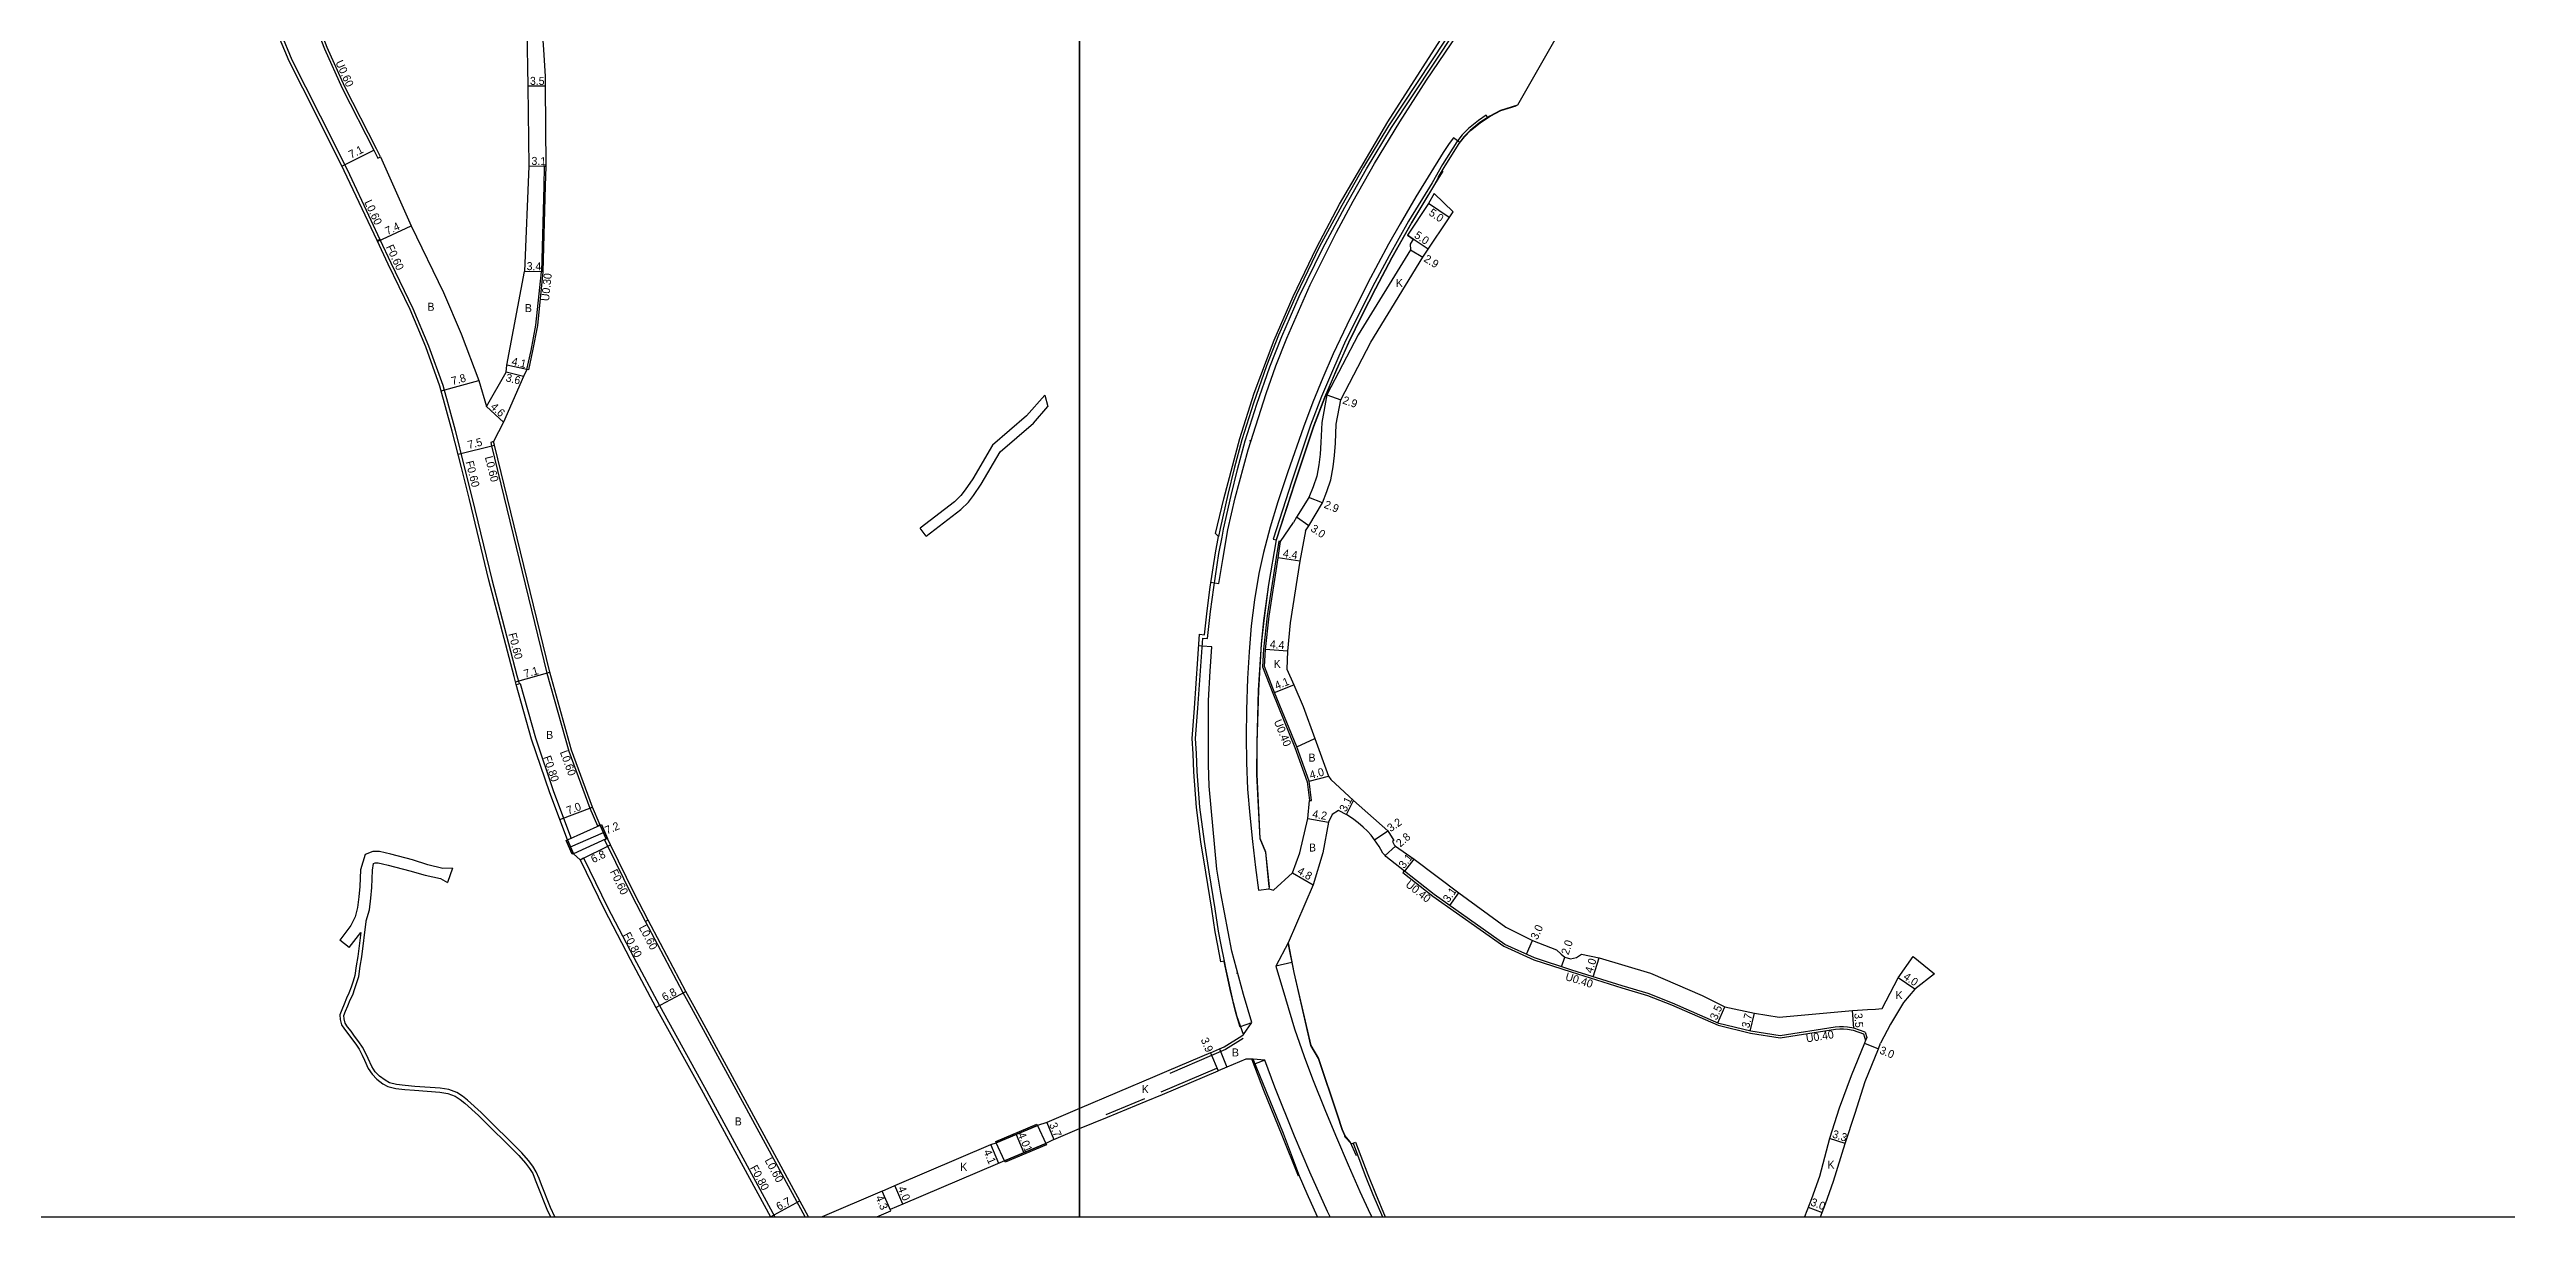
# Model space of a CAD drawing. Header units: metres. Extents: x 0 to 2400, y -93000 to -90000.
# Drawn here: x 1394 to 1885.4, y -93000 to -92766.7 of the extents above; entities that cross this region are included whole.
import ezdxf

# ---------------------------------------------------------------- set-up
doc = ezdxf.new("R2010")
doc.units = ezdxf.units.M
doc.header["$LTSCALE"] = 2.5
for name, color, linetype in [('側溝・桝', 7, 'Continuous'), ('図郭', 7, 'Continuous'), ('幅員', 7, 'Continuous'), ('歩道・分離帯・安全施設', 7, 'Continuous'), ('舗装', 7, 'Continuous'), ('道路', 7, 'Continuous')]:
    doc.layers.add(name, color=color, linetype=linetype)
doc.styles.get("Standard").update_dxf_attribs({"font": ''})
doc.styles.get('Standard').set_extended_font_data('@MS PGothic')

msp = doc.modelspace()

# ---------------------------------------------------------------- linework, layer by layer
at = {"layer": '側溝・桝'}
for points in [[(1436.14, -92745.55), (1436.95, -92750.49), (1438.62, -92757.76), (1440.28, -92763.46), (1442.52, -92768.79), (1445.24, -92774.19), (1448.15, -92779.98), (1453.53, -92790.72), (1458.3, -92800.83), (1460.11, -92804.69)], [(1460.22, -92788.18), (1459.4, -92786.58), (1453.12, -92774.21), (1449.56, -92766.32), (1447.69, -92761.45), (1446.12, -92756.16), (1444.95, -92751.79)], [(1628.95, -92948.91), (1628.32, -92945.67), (1627.8, -92942.93), (1627.12, -92938.43), (1625.92, -92931.04), (1624.94, -92924.98), (1624.04, -92918.14), (1623.52, -92911), (1623.4, -92907.41), (1623.19, -92904.39), (1623.64, -92898.37), (1624.61, -92884.33), (1625.59, -92884.45), (1626.18, -92879), (1626.81, -92874.26), (1627.86, -92867.44), (1628.48, -92864.16), (1628.77, -92862.6), (1630.29, -92855.82), (1631.54, -92850.62), (1633.1, -92844.9), (1635.42, -92837.61), (1638.04, -92830.16), (1640.43, -92824.09), (1643.9, -92816.09), (1648.6, -92806.43), (1653.03, -92798.22), (1657.36, -92790.55), (1662.36, -92782.32), (1679.43, -92756.51)], [(1678.85, -92756.12), (1661.77, -92781.95), (1656.75, -92790.2), (1652.42, -92797.88), (1647.98, -92806.11), (1643.27, -92815.79), (1639.78, -92823.83), (1637.39, -92829.91), (1634.76, -92837.38), (1632.42, -92844.7), (1630.87, -92850.45), (1629.61, -92855.66), (1628.09, -92862.46), (1627.79, -92864.03)], [(1681.58, -92780.31), (1681.28, -92779.87), (1679.73, -92780.89), (1677.75, -92782.51), (1676.51, -92783.77), (1675.41, -92785.2), (1672.58, -92789.68), (1670.46, -92793.38), (1665.79, -92801.05), (1661.86, -92807.96), (1658.59, -92814.18), (1655.88, -92819.51), (1653.19, -92824.96), (1650.74, -92830.45), (1648.37, -92836.04), (1646.18, -92841.79), (1642.41, -92853.01), (1638.7, -92864.56), (1639.33, -92864.72)], [(1493.27, -92790.11), (1493.17, -92793.93), (1492.71, -92811.15)], [(1460.11, -92804.69), (1459.57, -92804.95)], [(1460.11, -92804.69), (1462.31, -92809.37), (1466.7, -92818.47), (1469.83, -92825.92), (1472.68, -92833.79), (1475.16, -92842.81)], [(1492.71, -92811.15), (1491.59, -92821.9), (1490.62, -92826.94), (1489.79, -92830.76)], [(1489.79, -92830.76), (1489.49, -92830.69)], [(1475.16, -92842.81), (1476.98, -92850.1), (1478.57, -92856.48), (1482.49, -92872.62), (1487.5, -92891.83), (1487.95, -92893.44)], [(1482.84, -92845.08), (1482.26, -92845.23)], [(1482.26, -92845.23), (1482.43, -92845.94), (1493.48, -92891.33), (1497.85, -92906.92), (1502.07, -92918.34), (1503.58, -92921.86)], [(1639.8, -92864.98), (1639.27, -92868.25), (1637.47, -92879.92), (1636.77, -92886.59), (1636.54, -92890.08), (1638.62, -92895.34), (1643.04, -92906.22), (1645.51, -92913.05), (1645.97, -92916.83)], [(1640.19, -92865.04), (1639.8, -92864.98)], [(1487.36, -92893.59), (1488.14, -92893.39), (1491.19, -92904.28), (1494.84, -92914.99), (1498.35, -92924.4), (1497.6, -92924.68)], [(1504.13, -92921.63), (1503.58, -92921.86)], [(1505.03, -92924.63), (1505.35, -92924.49)], [(1513.76, -92940.71), (1513.23, -92940.99), (1510.45, -92935.7), (1505.7, -92925.93), (1505.03, -92924.63)], [(1500.12, -92928.63), (1500.84, -92928.28), (1505.63, -92938.14), (1510.88, -92948.15), (1515.98, -92957.78), (1525.01, -92974.08)], [(1664.9, -92930.86), (1664.65, -92931.17)], [(1664.65, -92931.17), (1670.65, -92935.89), (1684.84, -92945.92), (1690.8, -92948.61), (1698.26, -92951.07), (1708.39, -92954.21), (1713.56, -92955.74), (1718.37, -92957.64), (1727.7, -92961.73), (1734.12, -92963.29), (1740.05, -92964.23), (1751.12, -92962.48), (1751.97, -92962.41), (1752.74, -92962.4), (1753.5, -92962.47), (1754.66, -92962.68), (1756.72, -92963.41)], [(1529.67, -92971.55), (1522.38, -92958.24), (1520.74, -92955.24), (1515.66, -92945.63), (1513.23, -92940.99)], [(1756.72, -92963.41), (1757.14, -92964.73)], [(1525.01, -92974.08), (1539.09, -93000)], [(1545.12, -93000), (1529.67, -92971.55)], [(1654.67, -92985.29), (1657.12, -92991.74), (1658.64, -92995.55), (1660.53, -93000)]]:
    msp.add_lwpolyline(points, dxfattribs=at)
at = {"layer": '図郭'}
for points in [[(800, -93000), (1600, -93000), (1600, -92400), (800, -92400)], [(1600, -93000), (2400, -93000), (2400, -92400), (1600, -92400)]]:
    msp.add_lwpolyline(points, close=True, dxfattribs=at)
at = {"layer": '幅員'}
for points in [[(1493.17, -92774.03), (1489.67, -92774.02)], [(1452.52, -92790.03), (1458.87, -92786.86)], [(1492.97, -92790.1), (1489.87, -92790.02)], [(1673.92, -92800.28), (1669.76, -92797.51)], [(1459.65, -92805.12), (1466.34, -92801.97)], [(1669.7, -92806.6), (1666.7, -92804.59), (1665.54, -92803.82)], [(1666.13, -92806.73), (1668.61, -92808.24)], [(1492.41, -92811.14), (1489.01, -92811.05)], [(1488.81, -92832.05), (1485.32, -92831.18)], [(1489.49, -92830.69), (1485.49, -92829.82)], [(1472.37, -92834.94), (1479.89, -92832.87)], [(1649.43, -92835.74), (1652.21, -92836.7)], [(1484.8, -92841.2), (1481.43, -92838.07)], [(1475.74, -92847.62), (1483.01, -92845.8)], [(1648.55, -92857.31), (1645.86, -92856.23)], [(1645.82, -92861.88), (1643.34, -92860.2)], [(1644.01, -92868.99), (1639.67, -92868.31)], [(1641.56, -92886.97), (1637.17, -92886.62)], [(1487.23, -92893.09), (1494.06, -92891.18)], [(1638.99, -92895.19), (1642.81, -92893.68)], [(1645.9, -92912.95), (1649.76, -92911.91)], [(1496.07, -92920.57), (1502.63, -92918.12)], [(1645.6, -92920.42), (1649.74, -92921.14)], [(1653.39, -92919.62), (1654.75, -92916.83)], [(1498.18, -92926.03), (1504.8, -92923.21)], [(1658.98, -92924.65), (1661.61, -92922.84)], [(1500.12, -92928.63), (1506.24, -92925.66)], [(1663.17, -92925.95), (1661.06, -92927.78)], [(1665.01, -92930.95), (1666.92, -92928.51)], [(1642.56, -92931.26), (1646.72, -92933.65)], [(1674.04, -92937.79), (1675.83, -92935.26)], [(1689.32, -92947.51), (1690.56, -92944.77)], [(1696.37, -92950.03), (1696.99, -92948.13)], [(1702.7, -92952.03), (1703.89, -92948.21)], [(1766.99, -92954.48), (1763.67, -92952.24)], [(1515.27, -92958.16), (1521.27, -92954.96)], [(1727.62, -92961.26), (1729.03, -92958.05)], [(1734.06, -92962.87), (1734.91, -92959.27)], [(1754.77, -92962.29), (1754.53, -92958.8)], [(1626.16, -92967.23), (1627.68, -92970.82)], [(1756.92, -92965.27), (1759.7, -92966.41)], [(1587.32, -92983.52), (1588.86, -92987.22)], [(1593.43, -92981.12), (1594.85, -92984.53)], [(1753.09, -92985.38), (1749.94, -92984.37)], [(1583.83, -92989.33), (1582.23, -92985.56)], [(1564.63, -92997.46), (1563.07, -92993.77)], [(1538.18, -93000), (1544.06, -92996.8)], [(1562.25, -92998.79), (1560.55, -92994.84)], [(1745.69, -92998.07), (1748.49, -92999.15)]]:
    msp.add_lwpolyline(points, dxfattribs=at)
at = {"layer": '歩道・分離帯・安全施設'}
for points in [[(1626.26, -92873.2), (1626.96, -92873.31), (1627.83, -92873.44), (1628.61, -92868.61), (1629.66, -92862.72), (1631.12, -92856.32), (1633.68, -92846.75), (1637.27, -92835.47), (1639.23, -92829.93), (1641.4, -92824.43), (1646.12, -92813.78), (1651.37, -92803.24), (1654.67, -92797), (1658.96, -92789.53), (1664, -92781.16), (1669.34, -92772.87), (1685.45, -92749.14), (1707.51, -92717.32), (1715.88, -92705.24), (1725.75, -92690.8), (1737.28, -92673.64), (1745.56, -92660.85), (1743.48, -92659.6)], [(1626.96, -92873.31), (1627.83, -92873.44), (1628.61, -92868.61), (1629.66, -92862.72), (1631.12, -92856.32), (1633.68, -92846.75), (1637.27, -92835.47), (1639.23, -92829.93), (1641.4, -92824.43), (1646.12, -92813.78), (1651.37, -92803.24), (1654.67, -92797), (1658.96, -92789.53), (1664, -92781.16), (1669.34, -92772.87), (1685.45, -92749.14), (1707.51, -92717.32), (1715.88, -92705.24), (1725.75, -92690.8), (1737.28, -92673.64), (1745.56, -92660.85), (1743.48, -92659.6)], [(1627.83, -92873.44), (1628.61, -92868.61), (1629.66, -92862.72), (1631.12, -92856.32), (1633.68, -92846.75), (1637.27, -92835.47), (1639.23, -92829.93), (1641.4, -92824.43), (1646.12, -92813.78), (1651.37, -92803.24), (1654.67, -92797), (1658.96, -92789.53), (1664, -92781.16), (1669.34, -92772.87), (1685.45, -92749.14), (1707.51, -92717.32), (1715.88, -92705.24), (1725.75, -92690.8), (1737.28, -92673.64), (1745.56, -92660.85)], [(1671.69, -92792.27), (1673.08, -92789.97), (1675.88, -92785.53), (1676.94, -92784.14), (1678.14, -92782.93), (1680.07, -92781.35), (1682.06, -92780.04), (1684.19, -92778.94), (1687.27, -92777.96)], [(1676.01, -92785.31), (1674.77, -92784.36), (1673.88, -92785.48), (1672.7, -92787.29), (1667.24, -92796.19), (1664.08, -92801.54), (1661.77, -92805.6), (1657.62, -92813.36), (1653.41, -92821.81), (1650.7, -92827.53), (1648.6, -92832.3), (1646.63, -92837.22), (1644.75, -92842.16), (1641.61, -92851.14), (1639.66, -92857.13), (1638.1, -92862.15), (1636.78, -92867.23), (1635.84, -92871.44), (1634.95, -92876.69), (1634.33, -92881.91), (1633.88, -92887.07), (1633.58, -92892.43), (1633.34, -92898.69), (1633.29, -92903.99), (1633.34, -92909.2), (1633.6, -92914.55), (1634.03, -92919.74), (1634.55, -92924.99), (1635.14, -92930.22), (1635.75, -92934.7), (1637.86, -92934.46)], [(1674.77, -92784.36), (1673.88, -92785.48), (1672.7, -92787.29), (1667.24, -92796.19), (1664.08, -92801.54), (1661.77, -92805.6), (1657.62, -92813.36), (1653.41, -92821.81), (1650.7, -92827.53), (1648.6, -92832.3), (1646.63, -92837.22), (1644.75, -92842.16), (1641.61, -92851.14), (1639.66, -92857.13), (1638.1, -92862.15), (1636.78, -92867.23), (1635.84, -92871.44), (1634.95, -92876.69), (1634.33, -92881.91), (1633.88, -92887.07), (1633.58, -92892.43), (1633.34, -92898.69), (1633.29, -92903.99), (1633.34, -92909.2), (1633.6, -92914.55), (1634.03, -92919.74), (1634.55, -92924.99), (1635.14, -92930.22), (1635.75, -92934.7)], [(1675.58, -92784.98), (1674.77, -92784.36), (1673.88, -92785.48), (1672.7, -92787.29), (1667.24, -92796.19), (1664.08, -92801.54), (1661.77, -92805.6), (1657.62, -92813.36), (1653.41, -92821.81), (1650.7, -92827.53), (1648.6, -92832.3), (1646.63, -92837.22), (1644.75, -92842.16), (1641.61, -92851.14), (1639.66, -92857.13), (1638.1, -92862.15), (1636.78, -92867.23), (1635.84, -92871.44), (1634.95, -92876.69), (1634.33, -92881.91), (1633.88, -92887.07), (1633.58, -92892.43), (1633.34, -92898.69), (1633.29, -92903.99), (1633.34, -92909.2), (1633.6, -92914.55), (1634.03, -92919.74), (1634.55, -92924.99), (1635.14, -92930.22), (1635.75, -92934.7), (1637.86, -92934.46)], [(1637.91, -92934.06), (1637.21, -92927.12), (1636.08, -92924.37), (1635.45, -92911.58), (1635.48, -92905.26), (1635.8, -92894.73), (1636.36, -92885.57), (1636.86, -92880.82), (1637.81, -92873.65), (1639.37, -92864.73), (1643.07, -92853.22), (1646.83, -92842.03), (1649.01, -92836.3), (1651.37, -92830.72), (1653.82, -92825.25), (1656.5, -92819.82), (1659.2, -92814.49), (1662.47, -92808.29), (1666.38, -92801.4), (1671.04, -92793.72), (1672.72, -92791.05)], [(1634.45, -92961.16), (1632.77, -92955.55), (1630.46, -92946.9), (1628.25, -92935.29), (1627.47, -92930.49), (1625.91, -92913.96), (1625.77, -92909.61), (1625.77, -92896.83), (1626.09, -92890.95), (1626.43, -92886.08), (1624.5, -92885.94), (1623.8, -92885.9)], [(1632.19, -92961.94), (1634.45, -92961.16), (1632.77, -92955.55), (1630.46, -92946.9), (1628.25, -92935.29), (1627.47, -92930.49), (1625.91, -92913.96), (1625.77, -92909.61), (1625.77, -92896.83), (1626.09, -92890.95), (1626.43, -92886.08), (1624.5, -92885.94)], [(1625.77, -92896.83), (1626.09, -92890.95), (1626.43, -92886.08)], [(1632.12, -92962.07), (1631.22, -92959.22), (1630.12, -92954.6), (1628.91, -92948.98)], [(1634.45, -92961.16), (1632.77, -92955.55), (1630.46, -92946.9)], [(1641.71, -92945.24), (1639.24, -92949.88)], [(1642.46, -92949.16), (1639.24, -92949.88), (1641.14, -92956.36), (1642.98, -92962.41), (1644.9, -92967.94), (1646.58, -92972.44), (1649.16, -92978.89), (1651.36, -92984.17), (1653.7, -92989.64), (1656.03, -92994.93), (1658.12, -92999.38), (1658.44, -93000)], [(1639.24, -92949.88), (1641.14, -92956.36), (1642.98, -92962.41), (1644.9, -92967.94), (1646.58, -92972.44), (1649.16, -92978.89), (1651.36, -92984.17), (1653.7, -92989.64), (1656.03, -92994.93), (1658.12, -92999.38), (1658.44, -93000)], [(1639.24, -92949.88), (1641.14, -92956.36), (1642.98, -92962.41), (1644.9, -92967.94), (1646.58, -92972.44), (1649.16, -92978.89), (1651.36, -92984.17), (1653.7, -92989.64), (1656.03, -92994.93), (1658.12, -92999.38), (1658.44, -93000)], [(1655.33, -92987.83), (1654.12, -92985.03), (1653.02, -92983.72), (1652.51, -92982.53), (1651.55, -92979.69), (1647.75, -92968.35), (1646.25, -92965.73), (1642.87, -92951.18), (1641.73, -92945.24)], [(1632.73, -92964.36), (1629.16, -92966.54), (1628.23, -92966.96), (1626.4, -92967.78), (1618.07, -92971.33)], [(1632.74, -92963.54), (1634.45, -92961.16)], [(1634.41, -92968.53), (1636.74, -92974.72), (1640.42, -92983.68), (1643.7, -92991.84)], [(1637.06, -92968.67), (1634.73, -92968.51)], [(1650.07, -93000), (1649.55, -92998.93), (1646, -92991.1), (1642.97, -92983.91), (1639.06, -92974.11), (1637.06, -92968.67), (1635.11, -92969.45)], [(1650.07, -93000), (1649.55, -92998.93), (1646, -92991.1), (1642.97, -92983.91), (1639.06, -92974.11), (1637.06, -92968.67)], [(1650.07, -93000), (1649.55, -92998.93), (1646, -92991.1), (1642.97, -92983.91), (1639.06, -92974.11), (1637.06, -92968.67)], [(1616.31, -92975.01), (1627.45, -92970.27)], [(1605.32, -92979.54), (1613.06, -92976.35)]]:
    msp.add_lwpolyline(points, dxfattribs=at)
for p in [(1634.13, -92844.9, 196.39), (1631.48, -92951.33, 194.54)]:
    msp.add_point(p, dxfattribs=at)
at = {"layer": '舗装'}
for points in [[(1643.41, -92906.08), (1647.03, -92904.4)], [(1627.99, -92966.41), (1629.42, -92970.08)]]:
    msp.add_lwpolyline(points, dxfattribs=at)
at = {"layer": '道路'}
for points in [[(1488.11, -92736.39), (1487.43, -92739.01), (1487.49, -92745.89), (1489.03, -92757.53), (1489.47, -92762.74), (1489.67, -92774.02), (1489.87, -92790.02), (1489.01, -92811.05)], [(1491.4, -92738.48), (1490.9, -92740.64), (1490.64, -92744.71), (1490.69, -92745.72), (1490.87, -92749.09), (1492.27, -92759.51), (1492.84, -92766.69), (1493.17, -92772.12), (1493.17, -92774.03), (1493.27, -92790.11), (1492.97, -92790.1), (1492.87, -92793.93), (1492.41, -92811.14)], [(1474.58, -92842.97), (1472.11, -92833.98), (1469.27, -92826.14), (1466.16, -92818.71), (1461.77, -92809.63), (1459.55, -92804.91), (1457.75, -92801.09), (1452.99, -92790.98), (1447.62, -92780.25), (1444.71, -92774.46), (1441.97, -92769.04), (1439.71, -92763.66), (1438.04, -92757.91), (1436.36, -92750.61), (1435.55, -92745.65)], [(1444.37, -92751.94), (1445.55, -92756.33), (1447.12, -92761.65), (1449.01, -92766.56), (1452.58, -92774.47), (1458.87, -92786.86), (1459.69, -92788.45)], [(1628.95, -92948.91), (1628.26, -92949.05), (1627.64, -92945.8), (1627.11, -92943.04), (1626.43, -92938.54), (1625.23, -92931.15), (1624.25, -92925.08), (1623.35, -92918.21), (1622.82, -92911.04), (1622.7, -92907.45), (1622.49, -92904.39), (1622.94, -92898.32), (1623.96, -92883.55), (1624.97, -92883.67), (1625.48, -92878.92), (1626.12, -92874.16), (1627.17, -92867.32), (1627.79, -92864.03), (1627.19, -92863.45), (1628.81, -92856.52), (1632.06, -92844.43), (1634.93, -92835.42), (1638.89, -92824.83), (1642.67, -92816.07), (1647.34, -92806.33), (1651.95, -92797.61), (1661.6, -92781.2), (1675.17, -92760.15)], [(1695.58, -92763.84), (1687.53, -92777.84)], [(1687.53, -92777.84), (1684.17, -92778.91), (1682.04, -92780.01), (1680.04, -92781.32), (1678.12, -92782.91), (1676.91, -92784.12), (1675.85, -92785.51), (1673.05, -92789.96), (1670.97, -92793.68), (1666.35, -92801.38), (1662.43, -92808.27), (1659.17, -92814.47), (1656.46, -92819.8), (1653.78, -92825.24), (1651.33, -92830.71), (1648.98, -92836.28), (1646.79, -92842.01), (1643.03, -92853.21), (1639.33, -92864.72), (1637.77, -92873.65), (1636.81, -92880.81), (1636.32, -92885.57), (1635.76, -92894.73), (1635.44, -92905.26), (1635.41, -92911.58), (1636.04, -92924.38), (1637.17, -92927.13), (1637.87, -92934.07), (1637.86, -92934.46), (1638.76, -92934.71), (1642.56, -92931.26)], [(1459.69, -92788.45), (1460.22, -92788.18), (1466.34, -92801.97), (1472.8, -92815.28), (1476.33, -92823.53), (1479.89, -92832.87), (1481.43, -92838.07)], [(1670.86, -92795.51), (1669.76, -92797.51), (1665.54, -92803.82), (1666.7, -92804.59), (1666.12, -92805.62), (1666.13, -92806.73)], [(1670.86, -92795.51), (1674.67, -92799.15)], [(1668.61, -92808.24), (1674.67, -92799.15)], [(1666.13, -92806.73), (1655.72, -92823.75), (1649.43, -92835.74), (1648.42, -92841.29), (1648.24, -92845.25), (1648.07, -92847.58), (1647.85, -92849.71), (1647.4, -92851.98), (1646.71, -92854.1), (1645.86, -92856.23), (1643.34, -92860.2), (1642.74, -92861.26)], [(1481.43, -92838.07), (1485.32, -92831.18), (1485.49, -92829.82), (1489.01, -92811.05)], [(1489.49, -92830.69), (1490.33, -92826.88), (1491.3, -92821.84), (1492.41, -92811.14)], [(1645.15, -92862.88), (1645.82, -92861.88), (1648.55, -92857.31), (1649.44, -92855.08), (1650.21, -92852.71), (1650.71, -92850.14), (1650.96, -92847.84), (1651.13, -92845.42), (1651.31, -92841.62), (1652.21, -92836.7), (1658.24, -92825.18), (1668.61, -92808.24)], [(1489.49, -92830.69), (1488.81, -92832.05), (1484.8, -92841.2), (1482.84, -92845.08)], [(1593.02, -92835.81), (1589.35, -92839.96), (1582.57, -92845.81), (1578.63, -92852.51), (1577.14, -92854.72), (1576.28, -92855.87), (1574.97, -92857.09), (1568.12, -92862.39)], [(1593.02, -92835.81), (1593.68, -92838.09)], [(1569.34, -92863.97), (1576.27, -92858.62), (1577.78, -92857.21), (1578.78, -92855.88), (1580.32, -92853.58), (1584.12, -92847.11), (1590.76, -92841.39), (1593.68, -92838.09)], [(1500.12, -92928.63), (1498.78, -92927.45), (1497.6, -92924.68), (1494.09, -92915.25), (1490.43, -92904.52), (1487.37, -92893.61), (1487.36, -92893.59), (1486.92, -92891.99), (1481.91, -92872.77), (1477.99, -92856.62), (1476.4, -92850.25), (1474.58, -92842.97)], [(1506.24, -92925.66), (1505.58, -92924.39), (1505.35, -92924.49), (1505.02, -92923.73), (1504.17, -92921.72), (1502.63, -92918.12), (1498.42, -92906.74), (1494.06, -92891.18), (1483.01, -92845.8), (1482.84, -92845.08)], [(1646.37, -92916.78), (1645.9, -92912.95), (1643.41, -92906.08), (1638.99, -92895.19), (1636.94, -92890.02), (1637.17, -92886.62), (1637.87, -92879.98), (1639.67, -92868.31), (1640.19, -92865.04), (1642.74, -92861.26)], [(1569.34, -92863.97), (1568.12, -92862.39)], [(1645.15, -92862.88), (1644.01, -92868.99), (1642.12, -92881.31), (1641.56, -92886.97), (1641.41, -92890.53), (1642.81, -92893.68), (1644.7, -92898), (1647.03, -92904.4), (1649.76, -92911.91), (1650.23, -92912.6), (1654.75, -92916.83)], [(1642.56, -92931.26), (1644.06, -92927.25), (1645.6, -92920.42), (1645.97, -92916.83), (1646.37, -92916.78)], [(1651.74, -92918.82), (1650.5, -92919.61), (1649.74, -92921.14), (1648.64, -92927.23), (1646.72, -92933.65)], [(1757.05, -92963.1), (1754.77, -92962.29), (1753.55, -92962.07), (1752.75, -92962), (1751.95, -92962.01), (1751.08, -92962.08), (1740.05, -92963.82), (1734.2, -92962.9), (1727.83, -92961.35), (1718.52, -92957.27), (1713.69, -92955.36), (1708.51, -92953.82), (1698.39, -92950.69), (1690.94, -92948.24), (1685.04, -92945.57), (1670.89, -92935.57), (1661.23, -92927.98), (1661.06, -92927.78), (1660.64, -92927.3), (1660.22, -92926.62), (1659.9, -92926), (1658.98, -92924.65), (1658.29, -92923.71), (1657.53, -92922.91), (1656.71, -92922.12), (1655.67, -92921.27), (1654.54, -92920.4), (1653.45, -92919.65), (1651.74, -92918.82)], [(1654.75, -92916.83), (1661.61, -92922.84)], [(1661.61, -92922.84), (1662.84, -92924.77), (1662.53, -92924.99), (1662.91, -92925.64), (1663.17, -92925.95), (1666.92, -92928.51)], [(1466.64, -92928.64), (1462.31, -92927.51), (1461.14, -92927.24), (1460, -92927), (1458.69, -92926.97), (1457.19, -92927.6), (1456.21, -92930.63)], [(1458.61, -92930.71), (1458.84, -92929.4), (1459.13, -92929.28), (1459.74, -92929.29), (1460.65, -92929.49), (1461.76, -92929.75), (1466.06, -92930.87)], [(1472.71, -92930.36), (1469.71, -92929.69), (1466.64, -92928.64)], [(1500.12, -92928.63), (1504.92, -92938.5), (1510.17, -92948.52), (1515.27, -92958.16), (1524.31, -92974.47)], [(1530.19, -92971.27), (1522.91, -92957.95), (1521.27, -92954.96), (1516.19, -92945.35), (1513.76, -92940.71), (1510.99, -92935.43), (1506.24, -92925.66)], [(1666.92, -92928.51), (1675.83, -92935.26), (1685.2, -92942.1), (1690.56, -92944.77), (1695.35, -92946.64), (1696.25, -92947.54), (1696.99, -92948.13), (1698.12, -92948.47), (1699.36, -92948.2), (1700.35, -92947.5), (1703.89, -92948.21), (1714.11, -92951.28), (1724.49, -92955.8), (1729.03, -92958.05), (1734.91, -92959.27), (1739.87, -92960.1), (1754.53, -92958.8), (1757.52, -92958.54), (1759.1, -92958.51), (1760.45, -92958.34)], [(1456.21, -92930.63), (1456.1, -92934.02), (1455.88, -92936.05), (1455.65, -92938.19), (1455.14, -92940.04), (1454.32, -92941.8), (1452.06, -92944.69)], [(1457.35, -92940.97), (1457.39, -92940.87), (1458.02, -92938.65), (1458.27, -92936.31), (1458.5, -92934.19), (1458.61, -92930.71)], [(1466.06, -92930.87), (1469.18, -92931.72), (1472.25, -92932.41)], [(1472.25, -92932.41), (1473.6, -92933.18)], [(1474.59, -92930.35), (1472.71, -92930.36)], [(1474.59, -92930.35), (1473.6, -92933.18)], [(1646.72, -92933.65), (1641.71, -92945.24), (1642.85, -92951.18), (1646.23, -92965.73), (1647.74, -92968.36), (1651.54, -92979.69), (1652.49, -92982.53), (1653, -92983.73), (1652.94, -92983.92), (1654.38, -92985.4), (1655.16, -92985.1)], [(1453.95, -92946.17), (1452.06, -92944.69)], [(1456.26, -92943.21), (1455.66, -92947.96), (1455.39, -92949.82), (1455.08, -92951.79), (1454.74, -92952.93), (1454.35, -92954.08), (1453.91, -92955.32), (1453.45, -92956.33), (1452.93, -92957.52), (1452.46, -92958.63), (1452.11, -92959.65), (1452.15, -92960.58), (1452.41, -92961.6), (1453.01, -92962.49), (1453.7, -92963.37), (1454.41, -92964.35), (1455.26, -92965.47), (1455.94, -92966.47), (1456.57, -92967.69), (1457.02, -92968.71), (1457.79, -92970.37), (1458.54, -92971.5), (1459.48, -92972.51), (1460.7, -92973.39), (1461.7, -92973.96), (1463.29, -92974.34), (1465.1, -92974.54), (1467.04, -92974.72), (1472.07, -92975.08), (1473.7, -92975.34), (1475.12, -92975.89), (1476.13, -92976.53), (1477.07, -92977.31), (1479.83, -92979.72), (1487.91, -92987.74), (1489.2, -92989.26), (1490.02, -92990.35), (1490.65, -92991.37), (1491.18, -92992.62), (1491.68, -92993.92), (1493.47, -92998.47), (1494.19, -93000)], [(1495.07, -93000), (1494.21, -92998.15), (1492.43, -92993.63), (1491.92, -92992.32), (1491.36, -92991), (1490.68, -92989.9), (1489.83, -92988.76), (1488.5, -92987.2), (1480.37, -92979.13), (1477.59, -92976.7), (1476.61, -92975.89), (1475.48, -92975.17), (1473.91, -92974.57), (1472.16, -92974.28), (1467.1, -92973.93), (1465.18, -92973.74), (1463.43, -92973.54), (1462, -92973.21), (1461.13, -92972.72), (1460.01, -92971.91), (1459.17, -92971.01), (1458.49, -92969.98), (1457.75, -92968.38), (1457.29, -92967.34), (1456.63, -92966.07), (1455.91, -92965), (1455.05, -92963.87), (1454.34, -92962.88), (1453.65, -92962.02), (1453.15, -92961.27), (1452.95, -92960.46), (1452.91, -92959.77), (1453.21, -92958.92), (1453.67, -92957.84), (1454.18, -92956.66), (1454.66, -92955.62), (1455.11, -92954.34), (1455.5, -92953.18), (1455.87, -92951.97), (1456.19, -92949.94), (1456.46, -92948.06), (1457.35, -92940.97)], [(1453.95, -92946.17), (1456.26, -92943.21)], [(1632.42, -92963.85), (1632.74, -92963.54), (1631.53, -92960.05), (1630.75, -92957.21), (1629.21, -92950.28), (1628.95, -92948.91)], [(1760.45, -92958.34), (1763.67, -92952.24), (1766.69, -92947.98)], [(1766.69, -92947.98), (1770.9, -92951.44)], [(1770.9, -92951.44), (1766.99, -92954.48), (1764.76, -92957.16), (1762.14, -92961.53), (1760.16, -92965.29)], [(1626.16, -92967.23), (1627.99, -92966.41), (1628.88, -92966.01), (1632.42, -92963.85)], [(1757.38, -92964.16), (1757.14, -92964.73), (1756.92, -92965.27), (1754.25, -92971.84), (1751.89, -92978.3)], [(1757.05, -92963.1), (1757.38, -92964.16)], [(1626.16, -92967.23), (1617.83, -92970.78), (1615.03, -92971.97), (1600, -92978.37)], [(1634.36, -92968.5), (1633.23, -92968.46), (1629.42, -92970.08), (1627.68, -92970.82)], [(1647.54, -93000), (1645.48, -92995.41), (1643.97, -92991.87), (1640.76, -92983.34), (1634.73, -92968.51), (1634.36, -92968.5)], [(1755.04, -92979.31), (1757.03, -92972.94), (1759.7, -92966.41), (1760.16, -92965.29)], [(1524.31, -92974.47), (1538.18, -93000)], [(1545.8, -93000), (1530.19, -92971.27)], [(1600, -92982.38), (1605.55, -92980.09), (1613.29, -92976.9), (1616.55, -92975.56), (1627.68, -92970.82)], [(1600, -92978.37), (1593.43, -92981.12)], [(1751.89, -92978.3), (1749.94, -92984.37), (1747.9, -92991.91)], [(1750.73, -92992.9), (1753.09, -92985.38), (1755.04, -92979.31)], [(1591.48, -92981.51), (1591.58, -92981.74), (1583.31, -92985.2), (1583.22, -92984.97), (1591.48, -92981.51)], [(1593.43, -92981.12), (1591.58, -92981.74), (1583.31, -92985.2)], [(1594.85, -92984.53), (1600, -92982.38)], [(1560.55, -92994.84), (1563.07, -92993.77), (1582.23, -92985.56), (1583.31, -92985.2)], [(1594.85, -92984.53), (1593.26, -92985.38), (1585, -92988.84), (1583.58, -92989.44), (1564.63, -92997.46), (1562.11, -92998.52)], [(1585, -92988.84), (1593.26, -92985.38), (1593.36, -92985.62), (1585.1, -92989.07), (1585, -92988.84)], [(1655.16, -92985.1), (1657.62, -92991.55), (1659.13, -92995.35), (1661.1, -93000)], [(1747.9, -92991.91), (1746.34, -92996.38), (1744.95, -93000)], [(1748.16, -93000), (1749.16, -92997.41), (1750.73, -92992.9)], [(1560.55, -92994.84), (1548.52, -93000)], [(1559.43, -93000), (1562.25, -92998.79), (1562.11, -92998.52)]]:
    msp.add_lwpolyline(points, dxfattribs=at)
for points in [[(1498.78, -92927.45), (1498.55, -92927.55), (1497.37, -92924.78), (1497.6, -92924.68)], [(1504.17, -92921.72), (1505.35, -92924.49), (1498.78, -92927.45), (1497.6, -92924.68)], [(1505.58, -92924.39), (1505.35, -92924.49), (1504.17, -92921.72), (1504.4, -92921.62)], [(1591.58, -92981.74), (1593.26, -92985.38), (1585, -92988.84), (1583.31, -92985.2)]]:
    msp.add_lwpolyline(points, close=True, dxfattribs=at)

# ---------------------------------------------------------------- texts
at = {"layer": '側溝・桝'}
for s, rotation, p in [('U0.60', 294.3069, (1451.18, -92769.29)), ('L0.60', 295.2382, (1456.94, -92797.22)), ('F0.60', 295.1698, (1461.27, -92806.17)), ('U0.30', 84.0889, (1493.91, -92817.07)), ('F0.60', 284.0362, (1477.23, -92849.13)), ('L0.60', 284.0362, (1481.07, -92848.19)), ('F0.60', 284.6089, (1485.79, -92883.52)), ('U0.40', 292.074, (1638.81, -92901)), ('F0.80', 288.8307, (1492.73, -92908.15)), ('L0.60', 290.2702, (1496.06, -92907.13)), ('F0.60', 295.9089, (1506.05, -92931.01)), ('U0.40', 321.8525, (1665.03, -92933.86)), ('F0.80', 297.8814, (1508.68, -92943.64)), ('L0.60', 297.8814, (1511.83, -92942.2)), ('U0.40', 342.8039, (1696.99, -92952.65)), ('U0.40', 8.9716, (1745.36, -92965.15)), ('L0.60', 298.5064, (1536.98, -92988.71)), ('F0.80', 298.5064, (1534.06, -92990.19))]:
    msp.add_text(s, height=1.6, rotation=rotation, dxfattribs=at).set_placement(p)
at = {"layer": '幅員'}
for s, rotation, p in [('3.5', 359.8527, (1490.11, -92773.79)), ('7.1', 26.5779, (1454.35, -92788.56)), ('3.1', 358.4658, (1490.4, -92789.77)), ('7.4', 25.1777, (1461.62, -92803.84)), ('5.0', 326.2877, (1669.67, -92799.71)), ('5.0', 326.2923, (1666.77, -92804.2)), ('3.4', 358.4664, (1489.43, -92810.79)), ('2.9', 328.5517, (1668.68, -92808.97)), ('7.8', 15.3548, (1474.63, -92833.8)), ('3.6', 345.9792, (1485.15, -92832.99)), ('4.1', 347.6788, (1486.34, -92829.75)), ('2.9', 341.003, (1652.44, -92837.43)), ('4.6', 317.1583, (1482.07, -92838.3)), ('7.5', 14.0362, (1477.88, -92846.56)), ('2.9', 338.1399, (1648.74, -92858.25)), ('3.0', 326.0345, (1646.05, -92862.83)), ('4.4', 351.1756, (1640.57, -92868.14)), ('4.4', 355.4635, (1637.99, -92886.31)), ('7.1', 15.6448, (1489.13, -92892.31)), ('4.1', 21.5005, (1639.37, -92894.67)), ('4.0', 15.1275, (1646.21, -92912.53)), ('7.0', 20.4614, (1497.77, -92919.63)), ('4.2', 350.1199, (1646.44, -92920.2)), ('3.1', 64.0966, (1653.27, -92919.19)), ('3.2', 34.4851, (1662.19, -92923.15)), ('7.2', 23.0386, (1505.49, -92923.6)), ('2.8', 40.9717, (1664.12, -92926.21)), ('6.8', 25.9132, (1502.77, -92929.35)), ('4.8', 330.2408, (1643.38, -92931.34)), ('3.1', 51.8525, (1664.89, -92930.52)), ('3.1', 54.7336, (1673.8, -92937.29)), ('3.0', 65.6843, (1691.53, -92944.75)), ('2.0', 71.78, (1697.74, -92947.77)), ('4.0', 72.8047, (1702.51, -92951.43)), ('6.8', 28.0799, (1517.02, -92956.94)), ('4.0', 326.016, (1764.55, -92952.36)), ('3.5', 66.3271, (1727.39, -92960.8)), ('3.7', 76.667, (1733.87, -92962.39)), ('3.5', 273.85, (1754.89, -92959.34)), ('3.9', 293.0468, (1624.18, -92964.6)), ('3.0', 337.7856, (1759.79, -92967.31)), ('4.01', 292.6897, (1587.59, -92983.52)), ('3.7', 292.6496, (1593.88, -92981.56)), ('3.3', 342.1799, (1750.36, -92984.11)), ('4.1', 292.9252, (1580.75, -92986.95)), ('4.0', 292.9296, (1563.61, -92994.28)), ('6.7', 28.5098, (1539.89, -92998.78)), ('4.3', 293.2143, (1559.15, -92996.12)), ('3.0', 339.0091, (1746.01, -92997.67))]:
    msp.add_text(s, height=1.6, rotation=rotation, dxfattribs=at).set_placement(p)
at = {"layer": '舗装'}
for s, p in [('K', (1663.24, -92814.18)), ('B', (1469.62, -92818.93)), ('B', (1489.1, -92819.19)), ('K', (1638.81, -92890.29)), ('B', (1493.35, -92904.48)), ('B', (1645.77, -92909.03)), ('B', (1645.87, -92927)), ('K', (1763.15, -92956.5)), ('B', (1630.46, -92967.95)), ('K', (1612.43, -92975.28)), ('B', (1531.06, -92981.73)), ('K', (1576.13, -92990.81)), ('K', (1749.54, -92990.39))]:
    msp.add_text(s, height=1.6, dxfattribs=at).set_placement(p)

doc.saveas('drawing.dxf')
